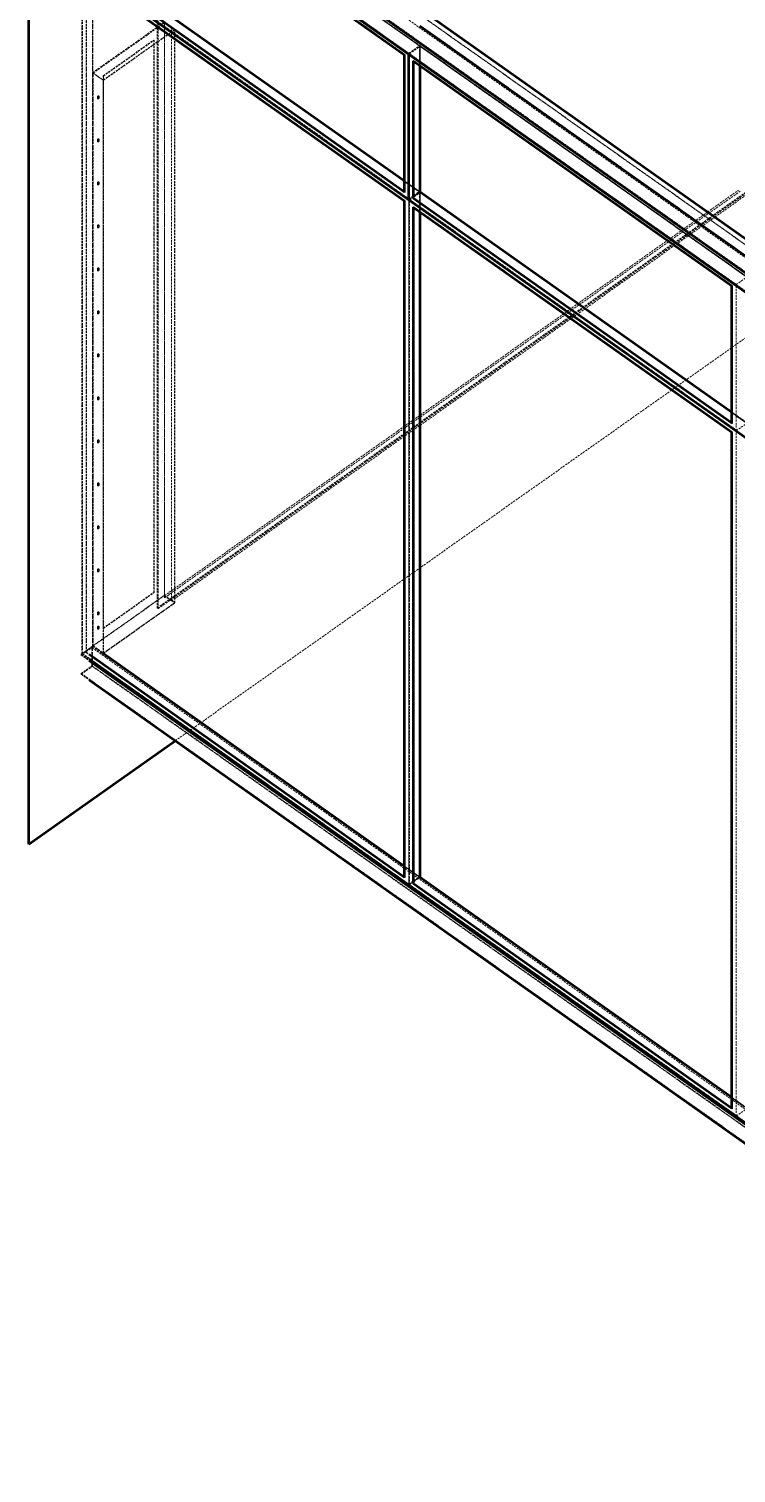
# Model space of a CAD drawing. Header units: millimetres. Extents: x 924 to 14628, y 360 to 10527.
# Drawn here: x 1095 to 2402, y 1210 to 3881 of the extents above; entities that cross this region are included whole.
import ezdxf

# ---------------------------------------------------------------- set-up
doc = ezdxf.new("R2010")
doc.units = ezdxf.units.MM
doc.linetypes.add('Hidden', pattern=[15, 5, -3, 5, -2])
for name, color, linetype, lineweight in [('Default', 7, 'Continuous', 50), ('Edges', 7, 'Hidden', 15), ('HiddenEdges', 2, 'Hidden', 15), ('HiddenSilhouettes', 2, 'Hidden', 15), ('HiddenWires', 7, 'Hidden', 15), ('Silhouettes', 7, 'Continuous', 50), ('Wires', 7, 'Hidden', 15)]:
    doc.layers.add(name, color=color, linetype=linetype, lineweight=lineweight)

# ---------------------------------------------------------------- blocks, each defined once
blk = doc.blocks.new('Isometric')
at = {"layer": 'Edges'}
for points in [[(-2269.1, 1424.8), (-20.5, -165.2)], [(-2269.1, 1377.4), (-20.5, -212.6)], [(-1406.4, 881.7), (-600.3, 311.7)], [(-679.7, 382.8), (-603.9, 436.3)], [(-2221.4, -756.4), (545.2, -2712.7)], [(-1421.9, -1256.6), (-1405.6, -1245.1)], [(-1422.7, -1261.2), (-637.8, -1816.2)]]:
    blk.add_lwpolyline(points, dxfattribs=at)
for points in [[(-2216.8, 1377.4, 0), (-20.5, -175.6, 0)], [(-2221.4, 993.6, 0), (-1443.9, 443.8, 0)], [(-1422.7, 428.8, 0), (-1422.7, 768.2, 0)], [(-2186.5, -692.9, 0), (-2186.5, 720.5, 0)], [(-1422.7, 428.8, 0), (-1421.9, 429.4, 0)], [(-1422.7, 428.8, 0), (-637.8, -126.2, 0)], [(-1421.9, 433.4, 0), (-1405.6, 444.9, 0)], [(-1433.3, -1264.3, 0), (-1433.3, 425.7, 0)], [(-1422.7, -1261.2, 0), (-1422.7, 407.6, 0)], [(-627.2, -144.3, 0), (-627.2, 214.3, 0)], [(-627.2, -1834.3, 0), (-627.2, -144.3, 0)], [(-2221.4, -696.4, 0), (-1443.9, -1246.2, 0)], [(-2221.4, -709, 0), (545.2, -2665.3, 0)], [(-2214.7, -724.2, 0), (545.2, -2675.7, 0)], [(-1422.7, -1261.2, 0), (-1421.9, -1260.6, 0)]]:
    blk.add_polyline3d(points, dxfattribs=at)
at = {"layer": 'HiddenEdges'}
for points in [[(-2239.4, 1356.3), (-1433.3, 786.3)], [(-2237.7, 1355.5), (-1433.3, 786.7)], [(-2212.5, 1375.3), (-20.5, -174.7)], [(-2212.5, 1374.5), (-1406.4, 804.5)], [(-2211.7, 1373.9), (-1407.3, 805.1)], [(-2228, 1338.8), (-1443.1, 783.8)], [(-2211.7, 1013.2), (-1407.3, 444.4)], [(-2237.7, 994.8), (-1433.3, 426)], [(-2228, 978.2), (-1443.1, 423.2)], [(-1404.7, 880.8), (-600.3, 312)], [(-2186.5, 720.5), (-2009.7, 845.5)], [(-1404.7, 854.8), (-600.3, 286)], [(-1443.9, 783.2), (-1443.1, 783.8)], [(-1433.3, 786.3), (-1406.4, 805.3)], [(-1433.3, 786.3), (-627.2, 216.3)], [(-1406.4, 804.5), (-600.3, 234.5)], [(-1421.9, 768.8), (-637, 213.8)], [(-2212.5, 738.9), (-2186.5, 720.5)], [(-2210.8, 738.1), (-2185.7, 720.3)], [(-2186.5, 731.3), (-2185.7, 730.7)], [(-2200.5, 679.4), (-2200.3, 680.2)], [(-2200.5, 679.4), (-2200.5, 675.8)], [(-2200.3, 680.2), (-2199.8, 681.1)], [(-2199.8, 681.1), (-2199.1, 681.8)], [(-2199.1, 681.8), (-2198.4, 682.1)], [(-2199.1, 681.8), (-2198.3, 681.2)], [(-2198.4, 682.1), (-2197.9, 682)], [(-2198.4, 682.1), (-2197.5, 681.5)], [(-2197, 681.4), (-2196.8, 680.8)], [(-2196.8, 677.2), (-2196.8, 680.8)], [(-2200.5, 675.8), (-2200.3, 675.3)], [(-2199.8, 675.1), (-2199, 674.5)], [(-2199.1, 675.4), (-2198.3, 674.8)], [(-2199, 674.5), (-2198.3, 674.8)], [(-2198.3, 674.8), (-2197.5, 675.5)], [(-2197.5, 675.5), (-2197, 676.4)], [(-2200.5, 573.3), (-2200.3, 574.2)], [(-2200.5, 573.3), (-2200.5, 569.8)], [(-2200.3, 574.2), (-2199.8, 575)], [(-2199.8, 575), (-2199.1, 575.7)], [(-2199.1, 575.7), (-2198.4, 576)], [(-2199.1, 575.7), (-2198.3, 575.1)], [(-2198.4, 576), (-2197.5, 575.4)], [(-2197, 575.3), (-2196.8, 574.7)], [(-2196.8, 574.7), (-2196.8, 571.2)], [(-2200.5, 569.8), (-2200.3, 569.2)], [(-2199.8, 569.1), (-2199, 568.5)], [(-2199.5, 568.6), (-2199, 568.5)], [(-2199.1, 569.4), (-2198.3, 568.8)], [(-2199, 568.5), (-2198.3, 568.8)], [(-2198.3, 568.8), (-2197.5, 569.5)], [(-2200.5, 467.3), (-2200.3, 468.1)], [(-2200.5, 467.3), (-2200.5, 463.7)], [(-2200.3, 468.1), (-2199.8, 469)], [(-2199.8, 469), (-2199.1, 469.7)], [(-2199.1, 469.7), (-2198.4, 470)], [(-2199.1, 469.7), (-2198.3, 469.1)], [(-2199.1, 463.3), (-2198.3, 462.7)], [(-2198.4, 470), (-2197.9, 469.8)], [(-2198.4, 470), (-2197.5, 469.4)], [(-2198.3, 462.7), (-2197.5, 463.4)], [(-2197.5, 463.4), (-2197, 464.3)], [(-2197, 469.2), (-2196.8, 468.7)], [(-2196.8, 468.7), (-2196.8, 465.1)], [(-2199.8, 463), (-2199, 462.4)], [(-2199.5, 462.5), (-2199, 462.4)], [(-1407.3, -1243.9), (-1407.3, 444.4)], [(-1406.4, 443.8), (-1405.6, 444.4)], [(-1405.6, -1245.6), (-1405.6, 444.4)], [(-1405.6, 444.4), (-599.5, -125.6)], [(-1443.9, 422.6), (-1443.1, 423.2)], [(-1431.6, 424.8), (-627.2, -144)], [(-1421.9, 408.2), (-637, -146.8)], [(-2200.5, 361.2), (-2200.3, 362)], [(-2200.5, 361.2), (-2200.5, 357.7)], [(-2200.5, 357.7), (-2200.3, 357.1)], [(-2200.3, 362), (-2199.8, 362.9)], [(-2199.8, 362.9), (-2199.1, 363.6)], [(-2199.8, 356.9), (-2199, 356.3)], [(-2199.1, 363.6), (-2198.4, 363.9)], [(-2199.1, 363.6), (-2198.3, 363)], [(-2199.1, 357.2), (-2198.3, 356.6)], [(-2199, 356.3), (-2198.3, 356.6)], [(-2198.4, 363.9), (-2197.9, 363.8)], [(-2198.3, 356.6), (-2197.5, 357.3)], [(-2197.5, 357.3), (-2197, 358.2)], [(-2197, 363.2), (-2196.8, 362.6)], [(-2196.8, 362.6), (-2196.8, 359.1)], [(-2018.1, -563.7), (-679.7, 382.8)], [(-2200.5, 255.1), (-2200.3, 256)], [(-2200.5, 255.1), (-2200.5, 251.6)], [(-2200.5, 251.6), (-2200.3, 251)], [(-2199.8, 256.8), (-2199.1, 257.5)], [(-2199.8, 250.9), (-2199, 250.3)], [(-2199.1, 257.5), (-2198.4, 257.8)], [(-2199.1, 257.5), (-2198.3, 256.9)], [(-2199.1, 251.2), (-2198.3, 250.6)], [(-2199, 250.3), (-2198.3, 250.6)], [(-2198.4, 257.8), (-2197.5, 257.2)], [(-2198.4, 257.8), (-2197.9, 257.7)], [(-2198.3, 250.6), (-2197.5, 251.3)], [(-2197, 257.1), (-2196.8, 256.5)], [(-2196.8, 253), (-2196.8, 256.5)], [(-627.2, 216.3), (-47.4, -193.7)], [(-2200.5, 149.1), (-2200.3, 149.9)], [(-2200.5, 149.1), (-2200.5, 145.5)], [(-2200.5, 145.5), (-2200.3, 144.9)], [(-2199.8, 150.8), (-2199.1, 151.5)], [(-2199.8, 144.8), (-2199, 144.2)], [(-2199.5, 144.3), (-2199, 144.2)], [(-2199.1, 151.5), (-2198.4, 151.8)], [(-2199.1, 151.5), (-2198.3, 150.9)], [(-2199.1, 145.1), (-2198.3, 144.5)], [(-2199, 144.2), (-2198.3, 144.5)], [(-2198.4, 151.8), (-2197.5, 151.2)], [(-2198.3, 144.5), (-2197.5, 145.2)], [(-2197.5, 145.2), (-2197, 146.1)], [(-2197, 151), (-2196.8, 150.5)], [(-2196.8, 150.5), (-2196.8, 146.9)], [(-2200.5, 43), (-2200.3, 43.8)], [(-2200.5, 43), (-2200.5, 39.5)], [(-2200.5, 39.5), (-2200.3, 38.9)], [(-2200.3, 43.8), (-2199.8, 44.7)], [(-2200.3, 43.8), (-2199.5, 43.2)], [(-2199.8, 44.7), (-2199.1, 45.4)], [(-2199.8, 44.7), (-2199, 44.1)], [(-2199.8, 38.7), (-2199, 38.1)], [(-2199.5, 38.3), (-2199, 38.1)], [(-2199.1, 45.4), (-2198.4, 45.7)], [(-2199, 38.1), (-2198.3, 38.4)], [(-2198.4, 45.7), (-2197.5, 45.1)], [(-2198.4, 39.7), (-2197.5, 39.1)], [(-2198.3, 38.4), (-2197.5, 39.1)], [(-2197.9, 40.6), (-2197, 40)], [(-2197.5, 39.1), (-2197, 40)], [(-2197, 45), (-2196.8, 44.4)], [(-2196.8, 44.4), (-2196.8, 40.9)], [(-2200.5, -63.1), (-2200.3, -62.2)], [(-2200.5, -63.1), (-2200.5, -66.6)], [(-2200.5, -66.6), (-2200.3, -67.2)], [(-2200.3, -62.2), (-2199.8, -61.4)], [(-2200.3, -62.2), (-2199.5, -62.8)], [(-2199.8, -61.4), (-2199.1, -60.7)], [(-2199.8, -61.4), (-2199, -62)], [(-2199.8, -67.3), (-2199, -67.9)], [(-2199.1, -60.7), (-2198.4, -60.4)], [(-2199, -67.9), (-2198.3, -67.6)], [(-2198.4, -60.4), (-2197.5, -61)], [(-2198.4, -66.3), (-2197.5, -66.9)], [(-2198.3, -67.6), (-2197.5, -66.9)], [(-2197.9, -65.5), (-2197, -66.1)], [(-2197.5, -66.9), (-2197, -66.1)], [(-2197, -61.1), (-2196.8, -61.7)], [(-2196.8, -61.7), (-2196.8, -65.2)], [(-627.2, -144.3), (-600.3, -125.3)], [(-2200.5, -169.1), (-2200.3, -168.3)], [(-2200.5, -169.1), (-2200.5, -172.7)], [(-2200.5, -172.7), (-2200.3, -173.3)], [(-2200.3, -168.3), (-2199.8, -167.4)], [(-2200.3, -168.3), (-2199.5, -168.9)], [(-2199.8, -167.4), (-2199.1, -166.7)], [(-2199.8, -167.4), (-2199, -168)], [(-2199.8, -173.4), (-2199, -174)], [(-2199.5, -173.9), (-2199, -174)], [(-2199.1, -166.7), (-2198.4, -166.4)], [(-2199, -174), (-2198.3, -173.7)], [(-2198.4, -166.4), (-2197.5, -167)], [(-2198.4, -172.4), (-2197.5, -173)], [(-2198.3, -173.7), (-2197.5, -173)], [(-2197.9, -171.5), (-2197, -172.1)], [(-2197.5, -173), (-2197, -172.1)], [(-2197, -167.2), (-2196.8, -167.7)], [(-2196.8, -171.3), (-2196.8, -167.7)], [(-637.8, -147.4), (-637, -146.8)], [(-2200.5, -275.2), (-2200.3, -274.4)], [(-2200.5, -275.2), (-2200.5, -278.7)], [(-2200.5, -278.7), (-2200.3, -279.3)], [(-2200.3, -274.4), (-2199.8, -273.5)], [(-2200.3, -274.4), (-2199.5, -275)], [(-2199.8, -273.5), (-2199.1, -272.8)], [(-2199.8, -273.5), (-2199, -274.1)], [(-2199.8, -279.5), (-2199, -280.1)], [(-2199.1, -272.8), (-2198.4, -272.5)], [(-2199, -280.1), (-2198.3, -279.8)], [(-2198.4, -272.5), (-2197.5, -273.1)], [(-2198.4, -278.5), (-2197.5, -279.1)], [(-2198.3, -279.8), (-2197.5, -279.1)], [(-2197.9, -277.6), (-2197, -278.2)], [(-2197.5, -279.1), (-2197, -278.2)], [(-2197, -273.2), (-2196.8, -273.8)], [(-2196.8, -273.8), (-2196.8, -277.3)], [(-2035.8, -550.7), (-2035.8, -339.4)], [(-2200.5, -381.3), (-2200.3, -380.4)], [(-2200.5, -381.3), (-2200.5, -384.8)], [(-2200.5, -384.8), (-2200.3, -385.4)], [(-2200.3, -380.4), (-2199.8, -379.6)], [(-2200.3, -380.4), (-2199.5, -381)], [(-2199.8, -379.6), (-2199.1, -378.9)], [(-2199.8, -385.5), (-2199, -386.1)], [(-2199.5, -386), (-2199, -386.1)], [(-2199.1, -378.9), (-2198.4, -378.6)], [(-2199.1, -378.9), (-2198.3, -379.5)], [(-2199.1, -385.2), (-2198.3, -385.8)], [(-2199, -386.1), (-2198.3, -385.8)], [(-2198.4, -378.6), (-2197.5, -379.2)], [(-2198.4, -378.6), (-2197.9, -378.7)], [(-2198.3, -385.8), (-2197.5, -385.1)], [(-2197.5, -385.1), (-2197, -384.3)], [(-2197, -379.3), (-2196.8, -379.9)], [(-2196.8, -379.9), (-2196.8, -383.4)], [(-2200.5, -487.3), (-2200.3, -486.5)], [(-2200.5, -487.3), (-2200.5, -490.9)], [(-2200.3, -486.5), (-2199.8, -485.6)], [(-2200.3, -486.5), (-2199.5, -487.1)], [(-2199.1, -484.9), (-2198.4, -484.6)], [(-2199, -492.2), (-2198.3, -491.9)], [(-2197.5, -491.2), (-2197, -490.3)], [(-2196.8, -485.9), (-2196.8, -489.5)], [(-2212.5, -675.3), (-2035.8, -550.3)], [(-2210.8, -674.5), (-2035.8, -550.7)], [(-2185.7, -692.3), (-2010.6, -568.5)], [(-2061.8, -542.7), (-2060.9, -543.3)], [(-2200.5, -593.4), (-2200.3, -592.6)], [(-2200.5, -593.4), (-2200.5, -596.9)], [(-2200.3, -592.6), (-2199.8, -591.7)], [(-2199.8, -591.7), (-2199.1, -591)], [(-2199.5, -598.1), (-2199, -598.3)], [(-2199.1, -591), (-2198.4, -590.7)], [(-2199.1, -591), (-2198.3, -591.6)], [(-2199.1, -597.4), (-2198.3, -598)], [(-2198.4, -590.7), (-2197.9, -590.8)], [(-2198.3, -598), (-2197.5, -597.3)], [(-2197, -591.4), (-2196.8, -592)], [(-2197, -596.4), (-2196.8, -595.5)], [(-2196.8, -595.5), (-2196.8, -592)], [(-2200.5, -628.8), (-2200.3, -627.9)], [(-2200.5, -628.8), (-2200.5, -632.3)], [(-2200.5, -632.3), (-2200.3, -632.9)], [(-2199.8, -627), (-2199.1, -626.3)], [(-2199.8, -627), (-2199, -627.6)], [(-2199.8, -633), (-2199, -633.6)], [(-2199.5, -633.5), (-2199, -633.6)], [(-2199.1, -626.3), (-2198.4, -626)], [(-2197.9, -631.1), (-2197, -631.7)], [(-2197.5, -632.6), (-2197, -631.7)], [(-2197, -626.8), (-2196.8, -627.4)], [(-2196.8, -627.4), (-2196.8, -630.9)], [(-2212.5, -676.2), (-2211.7, -675.6)], [(-2240.8, -697.4), (-2214.7, -678.9)], [(-2240.8, -695.3), (-2221.4, -709)], [(-2228.8, -691.2), (-2221.4, -696.4)], [(-2240.8, -744.8), (-2212.5, -724.8)], [(-2240.8, -742.7), (-2221.4, -756.4)], [(-2212.5, -724.8), (545.2, -2674.8)], [(-1406.4, -1246.2), (-1405.6, -1245.6)], [(-627.2, -1834.3), (-600.3, -1815.3)]]:
    blk.add_lwpolyline(points, dxfattribs=at)
for points in [[(-2212.5, -675.3, 0), (-2212.5, 1014.7, 0)], [(-2212.5, 1014.7, 0), (-1406.4, 444.7, 0)], [(-2212.5, 1013.8, 0), (-1406.4, 443.8, 0)], [(-2211.7, -675.6, 0), (-2211.7, 1014.4, 0)], [(-2211.7, 1014.4, 0), (-1405.6, 444.4, 0)], [(-2228.8, -691.2, 0), (-2228.8, 977.6, 0)], [(-2051.3, -582.8, 0), (-2051.3, 866.7, 0)], [(-2035.8, -550.3, 0), (-2035.8, 863.9, 0)], [(-1385.2, 880.8, 0), (-600.3, 325.8, 0)], [(-2186.5, 731.3, 0), (-2061.8, 819.5, 0)], [(-2010.6, -568.5, 0), (-2010.6, 844.1, 0)], [(-2060.9, -543.3, 0), (-2060.9, 818.9, 0)], [(-1443.1, 444.4, 0), (-1443.1, 783.8, 0)], [(-1433.3, 786.7, 0), (-1407.3, 805.1, 0)], [(-1433.3, 427.7, 0), (-1433.3, 786.7, 0)], [(-1431.6, 785.5, 0), (-627.2, 216.7, 0)], [(-1407.3, 446.1, 0), (-1407.3, 805.1, 0)], [(-1405.6, 444.4, 0), (-1405.6, 805.1, 0)], [(-1405.6, 803.9, 0), (-601.2, 235.1, 0)], [(-2186.5, -630.9, 0), (-2186.5, 731.3, 0)], [(-2197, 676.4, 0), (-2196.8, 677.2, 0)], [(-2199.5, 674.7, 0), (-2199, 674.5, 0)], [(-2198.4, 576, 0), (-2197.9, 575.9, 0)], [(-2197.5, 569.5, 0), (-2197, 570.3, 0)], [(-2197, 570.3, 0), (-2196.8, 571.2, 0)], [(-2200.5, 463.7, 0), (-2200.3, 463.1, 0)], [(-2197, 464.3, 0), (-2196.8, 465.1, 0)], [(-2199, 462.4, 0), (-2198.3, 462.7, 0)], [(-2053.4, -581.3, 0), (-603.9, 443.7, 0)], [(-1433.3, 426, 0), (-1407.3, 444.4, 0)], [(-1431.6, 426.5, 0), (-1421.9, 433.4, 0)], [(-1406.4, -1245.3, 0), (-1406.4, 444.7, 0)], [(-1406.4, 444.7, 0), (-600.3, -125.3, 0)], [(-1406.4, 443.8, 0), (-600.3, -126.2, 0)], [(-1405.6, 443.2, 0), (-601.2, -125.6, 0)], [(-1443.1, -1245.6, 0), (-1443.1, 423.2, 0)], [(-1433.3, -1262.3, 0), (-1433.3, 426, 0)], [(-2199.5, 356.5, 0), (-2199, 356.3, 0)], [(-2198.4, 363.9, 0), (-2197.5, 363.3, 0)], [(-2197, 358.2, 0), (-2196.8, 359.1, 0)], [(-2200.3, 256, 0), (-2199.8, 256.8, 0)], [(-2199.5, 250.4, 0), (-2199, 250.3, 0)], [(-2197.5, 251.3, 0), (-2197, 252.1, 0)], [(-2197, 252.1, 0), (-2196.8, 253, 0)], [(-637.8, 213.2, 0), (-637, 213.8, 0)], [(-637, -125.6, 0), (-637, 213.8, 0)], [(-627.2, 214.3, 0), (-627.2, 216.3, 0)], [(-2200.3, 149.9, 0), (-2199.8, 150.8, 0)], [(-2198.4, 151.8, 0), (-2197.9, 151.6, 0)], [(-2197, 146.1, 0), (-2196.8, 146.9, 0)], [(-2198.4, 45.7, 0), (-2197.9, 45.6, 0)], [(-2197, 40, 0), (-2196.8, 40.9, 0)], [(-2199.5, -67.8, 0), (-2199, -67.9, 0)], [(-2198.4, -60.4, 0), (-2197.9, -60.5, 0)], [(-2197, -66.1, 0), (-2196.8, -65.2, 0)], [(-2198.4, -166.4, 0), (-2197.9, -166.6, 0)], [(-2197, -172.1, 0), (-2196.8, -171.3, 0)], [(-637, -1815.6, 0), (-637, -146.8, 0)], [(-2199.5, -279.9, 0), (-2199, -280.1, 0)], [(-2198.4, -272.5, 0), (-2197.9, -272.6, 0)], [(-2197, -278.2, 0), (-2196.8, -277.3, 0)], [(-2197, -384.3, 0), (-2196.8, -383.4, 0)], [(-2200.5, -490.9, 0), (-2200.3, -491.4, 0)], [(-2199.8, -485.6, 0), (-2199.1, -484.9, 0)], [(-2199.5, -492, 0), (-2199, -492.2, 0)], [(-2198.4, -484.6, 0), (-2197.9, -484.8, 0)], [(-2198.4, -484.6, 0), (-2197.5, -485.2, 0)], [(-2198.3, -491.9, 0), (-2197.5, -491.2, 0)], [(-2197.9, -489.7, 0), (-2197, -490.3, 0)], [(-2197, -485.4, 0), (-2196.8, -485.9, 0)], [(-2197, -490.3, 0), (-2196.8, -489.5, 0)], [(-2185.7, -631.5, 0), (-2060.9, -543.3, 0)], [(-2035.8, -550.3, 0), (-2009.7, -568.7, 0)], [(-2035.8, -550.7, 0), (-2010.6, -568.5, 0)], [(-2200.5, -596.9, 0), (-2200.3, -597.5, 0)], [(-2199, -598.3, 0), (-2198.3, -598, 0)], [(-2197.5, -597.3, 0), (-2197, -596.4, 0)], [(-2200.3, -627.9, 0), (-2199.8, -627, 0)], [(-2199, -633.6, 0), (-2198.3, -633.3, 0)], [(-2198.4, -626, 0), (-2197.9, -626.2, 0)], [(-2198.3, -633.3, 0), (-2197.5, -632.6, 0)], [(-2197, -631.7, 0), (-2196.8, -630.9, 0)], [(-2237.7, -693.5, 0), (-2211.7, -675.1, 0)], [(-2212.5, -724.8, 0), (-2212.5, -675.3, 0)], [(-2211.7, -675.6, 0), (-1405.6, -1245.6, 0)], [(-2228.8, -691.2, 0), (-2228, -690.6, 0)], [(-2186.5, -693.7, 0), (-2186.5, -692.9, 0)], [(-1406.4, -1245.3, 0), (-600.3, -1815.3, 0)], [(-1405.6, -1245.6, 0), (-599.5, -1815.6, 0)], [(-1431.6, -1263.5, 0), (-1421.9, -1256.6, 0)]]:
    blk.add_polyline3d(points, dxfattribs=at)
at = {"layer": 'HiddenSilhouettes'}
for points in [[(-2216.8, 1422.7), (-20.5, -130.3)], [(-2212.5, 1375.3), (-1406.4, 805.3)], [(-2211.7, 1375.1), (-1405.6, 805.1)], [(-2237.7, 996.5), (-1433.3, 427.7)], [(-2212.5, 738.9), (-2035.8, 863.9)], [(-2035.8, 863.9), (-2009.7, 845.5)], [(-2185.7, 720.3), (-2010.6, 844.1)], [(-2061.8, -542.7), (-2061.8, 819.5)], [(-2061.8, 819.5), (-2060.9, 818.9)], [(-1406.4, 805.3), (-600.3, 235.3)], [(-1406.4, 804.5), (-1405.6, 805.1)], [(-1405.6, 805.1), (-599.5, 235.1)], [(-1422.7, 768.2), (-1421.9, 768.8)], [(-2199.7, 678.7), (-2199.7, 675.2)], [(-2199.5, 679.6), (-2199, 680.5)], [(-2198.4, 676.1), (-2197.9, 677)], [(-2198.3, 681.2), (-2197.5, 681.5)], [(-2197.9, 682), (-2197, 681.4)], [(-2197.9, 677), (-2197.7, 677.8)], [(-2200.3, 675.3), (-2199.8, 675.1)], [(-2200.3, 675.3), (-2199.5, 674.7)], [(-2199.8, 675.1), (-2199.1, 675.4)], [(-2199.7, 675.2), (-2199.5, 674.7)], [(-2199.1, 675.4), (-2198.4, 676.1)], [(-2199.7, 572.7), (-2199.7, 569.2)], [(-2199.1, 569.4), (-2198.4, 570.1)], [(-2199, 574.4), (-2198.3, 575.1)], [(-2198.4, 570.1), (-2197.9, 570.9)], [(-2198.3, 575.1), (-2197.5, 575.4)], [(-2197.9, 575.9), (-2197, 575.3)], [(-2197.9, 575.9), (-2197.7, 575.3)], [(-2197.9, 570.9), (-2197.7, 571.8)], [(-2197.7, 575.3), (-2197.7, 571.8)], [(-2197.5, 575.4), (-2197, 575.3)], [(-2200.3, 569.2), (-2199.5, 568.6)], [(-2200.3, 569.2), (-2199.8, 569.1)], [(-2199.8, 569.1), (-2199.1, 569.4)], [(-2199.7, 569.2), (-2199.5, 568.6)], [(-2200.3, 463.1), (-2199.8, 463)], [(-2200.3, 463.1), (-2199.5, 462.5)], [(-2199.8, 463), (-2199.1, 463.3)], [(-2199.7, 466.7), (-2199.5, 467.5)], [(-2199.7, 466.7), (-2199.7, 463.1)], [(-2199.7, 463.1), (-2199.5, 462.5)], [(-2199.5, 467.5), (-2199, 468.4)], [(-2199.1, 463.3), (-2198.4, 464)], [(-2199, 468.4), (-2198.3, 469.1)], [(-2198.3, 469.1), (-2197.5, 469.4)], [(-2197.9, 469.8), (-2197.7, 469.3)], [(-2197.9, 469.8), (-2197, 469.2)], [(-2197.9, 464.9), (-2197.7, 465.7)], [(-1443.9, 472), (-1407.3, 446.1)], [(-2035.8, -556.3), (-617.3, 446.7)], [(-1443.9, 443.8), (-1443.1, 444.4)], [(-1433.3, 425.7), (-1406.4, 444.7)], [(-1431.6, 424.8), (-1405.6, 443.2)], [(-1422.7, 407.6), (-1421.9, 408.2)], [(-2200.3, 357.1), (-2199.5, 356.5)], [(-2199.8, 356.9), (-2199.1, 357.2)], [(-2199.7, 360.6), (-2199.7, 357.1)], [(-2199.7, 357.1), (-2199.5, 356.5)], [(-2199.5, 361.4), (-2199, 362.3)], [(-2199.1, 357.2), (-2198.4, 357.9)], [(-2199, 362.3), (-2198.3, 363)], [(-2198.3, 363), (-2197.5, 363.3)], [(-2197.9, 363.8), (-2197, 363.2)], [(-2197.9, 363.8), (-2197.7, 363.2)], [(-2197.9, 358.8), (-2197.7, 359.7)], [(-2197.5, 363.3), (-2197, 363.2)], [(-2200.3, 251), (-2199.8, 250.9)], [(-2200.3, 251), (-2199.5, 250.4)], [(-2199.8, 250.9), (-2199.1, 251.2)], [(-2199.7, 254.5), (-2199.7, 251)], [(-2199.7, 254.5), (-2199.7, 254.5)], [(-2199.7, 251), (-2199.5, 250.4)], [(-2199.1, 251.2), (-2198.4, 251.9)], [(-2199, 256.2), (-2198.3, 256.9)], [(-2198.4, 251.9), (-2197.9, 252.7)], [(-2198.3, 256.9), (-2197.5, 257.2)], [(-2197.9, 252.7), (-2197.7, 253.6)], [(-2197.7, 257.1), (-2197.7, 254.5)], [(-2197.7, 253.6), (-2197.7, 254.5)], [(-2197.5, 257.2), (-2197, 257.1)], [(-627.2, 216.3), (-600.3, 235.3)], [(-2009, -908.7), (-431.2, 207)], [(-2200.3, 144.9), (-2199.5, 144.3)], [(-2200.3, 144.9), (-2199.8, 144.8)], [(-2199.7, 148.5), (-2199.7, 144.9)], [(-2199.1, 145.1), (-2198.4, 145.8)], [(-2199, 150.2), (-2198.3, 150.9)], [(-2198.3, 150.9), (-2197.5, 151.2)], [(-2197.9, 151.6), (-2197.7, 151.1)], [(-2197.9, 151.6), (-2197, 151)], [(-2197.9, 146.7), (-2197.7, 147.5)], [(-2197.7, 151.1), (-2197.7, 147.5)], [(-2197.5, 151.2), (-2197, 151)], [(-2200.3, 38.9), (-2199.5, 38.3)], [(-2199.7, 42.4), (-2199.7, 38.9)], [(-2199.7, 38.9), (-2199.5, 38.3)], [(-2199.5, 43.2), (-2199, 44.1)], [(-2199.1, 39), (-2198.4, 39.7)], [(-2199, 44.1), (-2198.3, 44.8)], [(-2197.9, 45.6), (-2197.7, 45)], [(-2197.9, 45.6), (-2197, 45)], [(-2197.9, 40.6), (-2197.7, 41.5)], [(-2197.7, 45), (-2197.7, 41.5)], [(-2200.3, -67.2), (-2199.5, -67.8)], [(-2199.8, -67.3), (-2199.1, -67)], [(-2199.7, -63.7), (-2199.7, -67.2)], [(-2199.7, -67.2), (-2199.5, -67.8)], [(-2199.5, -62.8), (-2199, -62)], [(-2199.1, -67), (-2198.4, -66.3)], [(-2199, -62), (-2198.3, -61.3)], [(-2198.4, -66.3), (-2197.9, -65.5)], [(-2198.3, -61.3), (-2197.5, -61)], [(-2197.9, -60.5), (-2197.7, -61.1)], [(-2197.9, -60.5), (-2197, -61.1)], [(-2197.9, -65.5), (-2197.7, -64.6)], [(-2197.7, -61.1), (-2197.7, -64.6)], [(-637.8, -98), (-601.2, -123.9)], [(-2200.3, -173.3), (-2199.5, -173.9)], [(-2199.8, -173.4), (-2199.1, -173.1)], [(-2199.7, -169.7), (-2199.5, -168.9)], [(-2199.7, -169.7), (-2199.7, -173.3)], [(-2199.5, -168.9), (-2199, -168)], [(-2199.1, -173.1), (-2198.4, -172.4)], [(-2199, -168), (-2198.3, -167.3)], [(-2198.4, -172.4), (-2197.9, -171.5)], [(-2198.3, -167.3), (-2197.5, -167)], [(-2197.9, -166.6), (-2197, -167.2)], [(-2197.9, -166.6), (-2197.7, -167.1)], [(-2197.9, -171.5), (-2197.7, -170.7)], [(-2197.7, -167.1), (-2197.7, -169.7)], [(-2197.7, -170.7), (-2197.7, -169.7)], [(-2197.5, -167), (-2197, -167.2)], [(-2200.3, -279.3), (-2199.5, -279.9)], [(-2199.8, -279.5), (-2199.1, -279.2)], [(-2199.7, -275.8), (-2199.5, -275)], [(-2199.7, -275.8), (-2199.7, -279.3)], [(-2199.7, -279.3), (-2199.5, -279.9)], [(-2199.5, -275), (-2199, -274.1)], [(-2199.1, -279.2), (-2198.4, -278.5)], [(-2199, -274.1), (-2198.3, -273.4)], [(-2198.4, -278.5), (-2197.9, -277.6)], [(-2198.3, -273.4), (-2197.5, -273.1)], [(-2197.9, -272.6), (-2197, -273.2)], [(-2197.9, -272.6), (-2197.7, -273.2)], [(-2197.9, -277.6), (-2197.7, -276.7)], [(-2197.7, -273.2), (-2197.7, -276.7)], [(-2200.3, -385.4), (-2199.5, -386)], [(-2199.8, -385.5), (-2199.1, -385.2)], [(-2199.7, -381.9), (-2199.5, -381)], [(-2199.7, -381.9), (-2199.7, -385.4)], [(-2199.7, -385.4), (-2199.5, -386)], [(-2199.5, -381), (-2199, -380.2)], [(-2199.1, -385.2), (-2198.4, -384.5)], [(-2199, -380.2), (-2198.3, -379.5)], [(-2198.4, -384.5), (-2197.9, -383.7)], [(-2198.3, -379.5), (-2197.5, -379.2)], [(-2197.9, -378.7), (-2197, -379.3)], [(-2197.9, -383.7), (-2197.7, -382.8)], [(-2197.7, -379.3), (-2197.7, -382.8)], [(-2200.3, -491.4), (-2199.8, -491.6)], [(-2200.3, -491.4), (-2199.5, -492)], [(-2199.8, -491.6), (-2199.1, -491.3)], [(-2199.7, -487.9), (-2199.5, -487.1)], [(-2199.7, -487.9), (-2199.7, -491.5)], [(-2199.7, -491.5), (-2199.5, -492)], [(-2198.4, -490.6), (-2197.9, -489.7)], [(-2197.9, -484.8), (-2197.7, -485.3)], [(-2197.9, -484.8), (-2197, -485.4)], [(-2197.7, -485.3), (-2197.7, -488.9)], [(-2197.5, -485.2), (-2197, -485.4)], [(-2186.5, -630.9), (-2061.8, -542.7)], [(-2186.5, -693.7), (-2009.7, -568.7)], [(-2200.3, -597.5), (-2199.5, -598.1)], [(-2199.7, -594), (-2199.7, -597.5)], [(-2199.7, -597.5), (-2199.5, -598.1)], [(-2199.1, -597.4), (-2198.4, -596.7)], [(-2199, -592.3), (-2198.3, -591.6)], [(-2198.4, -596.7), (-2197.9, -595.8)], [(-2197.9, -590.8), (-2197.7, -591.4)], [(-2197.9, -590.8), (-2197, -591.4)], [(-2197.9, -595.8), (-2197.7, -594.9)], [(-2197.7, -594.9), (-2197.7, -593.9)], [(-2197.5, -591.3), (-2197, -591.4)], [(-2053.4, -581.3), (-2051.3, -582.8)], [(-2200.3, -632.9), (-2199.5, -633.5)], [(-2199.8, -633), (-2199.1, -632.7)], [(-2199.7, -629.4), (-2199.5, -628.5)], [(-2199.7, -629.4), (-2199.7, -632.9)], [(-2199.5, -628.5), (-2199, -627.6)], [(-2199.1, -632.7), (-2198.4, -632)], [(-2199, -627.6), (-2198.3, -626.9)], [(-2198.4, -632), (-2197.9, -631.1)], [(-2197.9, -626.2), (-2197.7, -626.8)], [(-2197.9, -626.2), (-2197, -626.8)], [(-2197.9, -631.1), (-2197.7, -630.3)], [(-2197.7, -626.8), (-2197.7, -630.3)], [(-2197.5, -626.6), (-2197, -626.8)], [(-2240.8, -695.3), (-2212.5, -675.3)], [(-2212.5, -675.3), (545.2, -2625.3)], [(-2210.8, -674.5), (-2185.7, -692.3)], [(-2240.8, -697.4), (-2221.4, -711.1)], [(-2237.7, -693.5), (-1433.3, -1262.3)], [(-2240.8, -742.7), (-2214.7, -724.2)], [(-2240.8, -744.8), (-2221.4, -758.5)], [(-1443.9, -1218), (-1407.3, -1243.9)], [(-1443.9, -1246.2), (-1443.1, -1245.6)], [(-1433.3, -1262.3), (-1407.3, -1243.9)], [(-1433.3, -1264.3), (-1406.4, -1245.3)], [(-1406.4, -1246.2), (-600.3, -1816.2)], [(-637.8, -1815), (-637, -1815.6)], [(-627.2, -1832.3), (-627.2, -1832.3)]]:
    blk.add_lwpolyline(points, dxfattribs=at)
for points in [[(-2212.5, -676.2, 0), (-2212.5, 1013.8, 0)], [(-2211.7, -675.1, 0), (-2211.7, 1013.2, 0)], [(-2239.4, -694.3, 0), (-2239.4, 995.7, 0)], [(-2237.7, -693.5, 0), (-2237.7, 994.8, 0)], [(-2228, -690.6, 0), (-2228, 978.2, 0)], [(-2210.8, 738.1, 0), (-2035.8, 861.9, 0)], [(-2053.4, -581.3, 0), (-2053.4, 868.2, 0)], [(-2035.8, -556.3, 0), (-2035.8, 862.2, 0)], [(-2035.8, 861.9, 0), (-2010.6, 844.1, 0)], [(-2018.1, -563.7, 0), (-2018.1, 850.6, 0)], [(-2009.7, -568.7, 0), (-2009.7, 845.5, 0)], [(-2185.7, 730.7, 0), (-2060.9, 818.9, 0)], [(-1433.3, 784.3, 0), (-1433.3, 786.3, 0)], [(-1431.6, 785.5, 0), (-1405.6, 803.9, 0)], [(-1431.6, 426.5, 0), (-1431.6, 785.5, 0)], [(-1406.4, 763.5, 0), (-1406.4, 805.3, 0)], [(-1405.6, 756.1, 0), (-1405.6, 803.9, 0)], [(-1421.9, 767.6, 0), (-1421.9, 768.8, 0)], [(-1406.4, 443.8, 0), (-1406.4, 763.5, 0)], [(-2210.8, -674.5, 0), (-2210.8, 738.1, 0)], [(-2185.7, 678.7, 0), (-2185.7, 730.7, 0)], [(-2185.7, -692.3, 0), (-2185.7, 720.3, 0)], [(-2199.7, 678.8, 0), (-2199.5, 679.6, 0)], [(-2199.7, 678.7, 0), (-2199.7, 678.8, 0)], [(-2199, 680.5, 0), (-2198.3, 681.2, 0)], [(-2197.9, 682, 0), (-2197.7, 681.4, 0)], [(-2197.7, 681.4, 0), (-2197.7, 678.7, 0)], [(-2197.7, 677.8, 0), (-2197.7, 678.7, 0)], [(-2197.5, 681.5, 0), (-2197, 681.4, 0)], [(-2199.7, 572.7, 0), (-2199.5, 573.6, 0)], [(-2199.5, 573.6, 0), (-2199, 574.4, 0)], [(-1406.4, 444.7, 0), (-1406.4, 509, 0)], [(-2198.4, 464, 0), (-2197.9, 464.9, 0)], [(-2197.7, 469.3, 0), (-2197.7, 465.7, 0)], [(-2197.5, 469.4, 0), (-2197, 469.2, 0)], [(-2051.3, -582.8, 0), (-601.7, 442.2, 0)], [(-1443.9, 445, 0), (-1443.1, 444.4, 0)], [(-1433.3, 427.7, 0), (-1407.3, 446.1, 0)], [(-1406.4, -1246.2, 0), (-1406.4, 443.8, 0)], [(-1405.6, 395.5, 0), (-1405.6, 443.2, 0)], [(-1431.6, 426.5, 0), (-627.2, -142.3, 0)], [(-1431.6, -1263.5, 0), (-1431.6, 424.8, 0)], [(-1421.9, 407, 0), (-1421.9, 408.2, 0)], [(-2200.3, 357.1, 0), (-2199.8, 356.9, 0)], [(-2199.7, 360.6, 0), (-2199.5, 361.4, 0)], [(-2198.4, 357.9, 0), (-2197.9, 358.8, 0)], [(-2197.7, 363.2, 0), (-2197.7, 359.7, 0)], [(-2199.7, 254.5, 0), (-2199.5, 255.4, 0)], [(-2199.5, 255.4, 0), (-2199, 256.2, 0)], [(-2197.9, 257.7, 0), (-2197, 257.1, 0)], [(-2197.9, 257.7, 0), (-2197.7, 257.1, 0)], [(-2199.8, 144.8, 0), (-2199.1, 145.1, 0)], [(-2199.7, 148.5, 0), (-2199.5, 149.3, 0)], [(-2199.7, 144.9, 0), (-2199.5, 144.3, 0)], [(-2199.5, 149.3, 0), (-2199, 150.2, 0)], [(-2198.4, 145.8, 0), (-2197.9, 146.7, 0)], [(-2200.3, 38.9, 0), (-2199.8, 38.7, 0)], [(-2199.8, 38.7, 0), (-2199.1, 39, 0)], [(-2199.7, 42.4, 0), (-2199.5, 43.2, 0)], [(-2198.4, 39.7, 0), (-2197.9, 40.6, 0)], [(-2198.3, 44.8, 0), (-2197.5, 45.1, 0)], [(-2197.5, 45.1, 0), (-2197, 45, 0)], [(-2200.3, -67.2, 0), (-2199.8, -67.3, 0)], [(-2199.7, -63.7, 0), (-2199.5, -62.8, 0)], [(-2197.5, -61, 0), (-2197, -61.1, 0)], [(-637.8, -125, 0), (-637, -125.6, 0)], [(-637.8, -126.2, 0), (-637, -125.6, 0)], [(-2200.3, -173.3, 0), (-2199.8, -173.4, 0)], [(-2199.7, -173.3, 0), (-2199.5, -173.9, 0)], [(-2200.3, -279.3, 0), (-2199.8, -279.5, 0)], [(-2197.5, -273.1, 0), (-2197, -273.2, 0)], [(-2200.3, -385.4, 0), (-2199.8, -385.5, 0)], [(-2197.9, -378.7, 0), (-2197.7, -379.3, 0)], [(-2197.5, -379.2, 0), (-2197, -379.3, 0)], [(-2199.5, -487.1, 0), (-2199, -486.2, 0)], [(-2199.1, -491.3, 0), (-2198.4, -490.6, 0)], [(-2199, -486.2, 0), (-2198.3, -485.5, 0)], [(-2198.3, -485.5, 0), (-2197.5, -485.2, 0)], [(-2197.9, -489.7, 0), (-2197.7, -488.9, 0)], [(-2035.8, -551.2, 0), (-2018.1, -563.7, 0)], [(-2200.3, -597.5, 0), (-2199.8, -597.7, 0)], [(-2199.8, -597.7, 0), (-2199.1, -597.4, 0)], [(-2199.7, -594, 0), (-2199.5, -593.2, 0)], [(-2199.5, -593.2, 0), (-2199, -592.3, 0)], [(-2198.3, -591.6, 0), (-2197.5, -591.3, 0)], [(-2197.7, -591.4, 0), (-2197.7, -593.9, 0)], [(-2200.3, -632.9, 0), (-2199.8, -633, 0)], [(-2199.7, -632.9, 0), (-2199.5, -633.5, 0)], [(-2198.3, -626.9, 0), (-2197.5, -626.6, 0)], [(-2186.5, -630.9, 0), (-2185.7, -631.5, 0)], [(-2212.5, -676.2, 0), (-1406.4, -1246.2, 0)], [(-2211.7, -675.1, 0), (-2186.5, -692.9, 0)], [(-2240.8, -697.4, 0), (-2240.8, -695.3, 0)], [(-2239.4, -694.3, 0), (-2221.4, -707, 0)], [(-2228, -690.6, 0), (-2221.4, -695.2, 0)], [(-2214.7, -724.2, 0), (-2214.7, -678.9, 0)], [(-2214.7, -678.9, 0), (545.2, -2630.4, 0)], [(-2240.8, -744.8, 0), (-2240.8, -742.7, 0)], [(-1443.9, -1245, 0), (-1443.1, -1245.6, 0)], [(-1431.6, -1263.5, 0), (-627.2, -1832.3, 0)], [(-637.8, -1788, 0), (-601.2, -1813.9, 0)], [(-637.8, -1816.2, 0), (-637, -1815.6, 0)]]:
    blk.add_polyline3d(points, dxfattribs=at)
at = {"layer": 'HiddenWires'}
blk.add_lwpolyline([(-2035.8, -551.2), (-697.3, 395.3)], dxfattribs=at)
at = {"layer": 'Silhouettes'}
for points in [[(-2269.1, 1422.7), (-20.5, -167.3)], [(-1406.4, 854.8), (-1332.9, 802.8)], [(-1332.9, 802.8), (-296.2, 69.7)], [(-1422.7, 768.2), (-637.8, 213.2)], [(-1421.9, 429.4), (-637.8, -125)], [(-1443.9, -1246.2), (-1443.9, 422.6)], [(-1422.7, 407.6), (-637.8, -147.4)], [(-1405.6, -1245.1), (-1405.6, 395.5)], [(-2221.4, -707), (-1433.3, -1264.3)], [(-2221.4, -711.1), (545.2, -2667.4)], [(-2221.4, -758.5), (545.2, -2714.8)], [(-2369.5, -1163.6), (-2009, -908.7)], [(-1421.9, -1260.6), (-637.8, -1815)], [(-627.2, -1834.3), (-47.4, -2244.3)]]:
    blk.add_lwpolyline(points, dxfattribs=at)
for points in [[(-2269.1, 1375.3, 0), (-20.5, -214.7, 0)], [(-2228.8, 1338.2, 0), (-1443.9, 783.2, 0)], [(-2211.7, 1014.9, 0), (-1443.9, 472, 0)], [(-2221.4, 994.8, 0), (-1443.9, 445, 0)], [(-2221.4, 983, 0), (-1433.3, 425.7, 0)], [(-2221.4, 972.4, 0), (-1443.9, 422.6, 0)], [(-2369.5, -1163.6, 0), (-2369.5, 953.5, 0)], [(-1385.2, 881.7, 0), (-600.3, 326.7, 0)], [(-1433.3, 425.7, 0), (-1433.3, 784.3, 0)], [(-1443.9, 443.8, 0), (-1443.9, 783.2, 0)], [(-1421.9, 429.4, 0), (-1421.9, 767.6, 0)], [(-1405.6, 444.9, 0), (-1405.6, 756.1, 0)], [(-1405.6, 444.9, 0), (-637.8, -98, 0)], [(-1433.3, 425.7, 0), (-627.2, -144.3, 0)], [(-1421.9, -1260.6, 0), (-1421.9, 407, 0)], [(-637.8, -126.2, 0), (-637.8, 213.2, 0)], [(-637.8, -1816.2, 0), (-637.8, -147.4, 0)], [(-627.2, -144.3, 0), (-47.4, -554.3, 0)], [(-2221.4, -695.2, 0), (-1443.9, -1245, 0)], [(-2186.5, -692.9, 0), (-1443.9, -1218, 0)], [(-1405.6, -1245.1, 0), (-637.8, -1788, 0)], [(-1433.3, -1264.3, 0), (-627.2, -1834.3, 0)]]:
    blk.add_polyline3d(points, dxfattribs=at)
at = {"layer": 'Wires'}
blk.add_lwpolyline([(-697.3, 395.3), (-621.5, 448.8)], dxfattribs=at)

msp = doc.modelspace()

# ---------------------------------------------------------------- block references
at = {"layer": 'Default', "xscale": 0.75, "yscale": 0.75, "zscale": 0.75}
msp.add_blockref('Isometric', (2872, 3246), dxfattribs=at)

doc.saveas('drawing.dxf')
